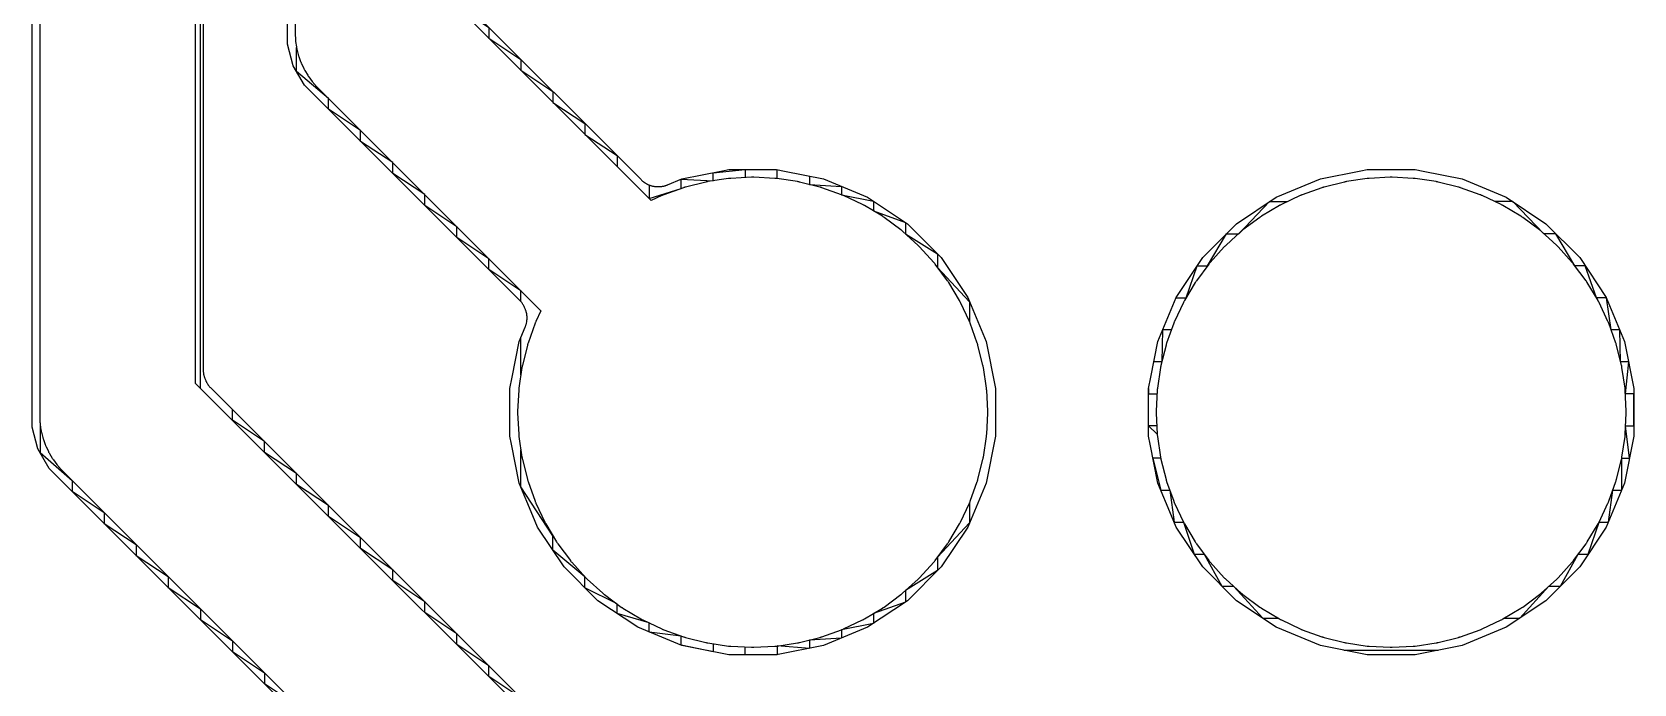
# Model space of a CAD drawing. Header units: metres. Extents: x 141.3 to 191.2, y -114.6 to -61.8.
# Drawn here: x 184.83 to 191.2, y -90.74 to -88.15 of the extents above; entities that cross this region are included whole.
import ezdxf

# ---------------------------------------------------------------- set-up
doc = ezdxf.new("R2010")
doc.units = ezdxf.units.M

msp = doc.modelspace()

# ---------------------------------------------------------------- linework, layer by layer
for points in [[(185.495, -89.5664), (185.495, -85.8576)], [(186.6425, -86.0518), (186.6425, -85.9891), (186.515, -85.8616), (186.515, -88.0464), (186.6425, -88.131), (186.6425, -88.1739), (186.77, -88.2585), (186.77, -88.3014), (186.8975, -88.386), (186.8975, -88.4289), (187.025, -88.5135), (187.025, -88.5564), (187.1525, -88.641), (187.1525, -88.6839)], [(187.2883, -91.3598), (185.4761, -89.5475), (185.4761, -86.106)], [(185.5065, -86.145), (185.5065, -89.495), (185.5065, -89.4971), (185.5066, -89.4992), (185.5067, -89.5012), (185.5069, -89.5033), (185.5071, -89.5054), (185.5074, -89.5075), (185.5078, -89.5095), (185.5081, -89.5116), (185.5086, -89.5136), (185.509, -89.5156), (185.5096, -89.5177), (185.5102, -89.5197), (185.5108, -89.5216), (185.5115, -89.5236), (185.5122, -89.5256), (185.513, -89.5275), (185.5163, -89.5356), (185.5172, -89.5376), (185.518, -89.5395), (185.5189, -89.5413), (185.5199, -89.5432), (185.5209, -89.545), (185.522, -89.5468), (185.5231, -89.5486), (185.5242, -89.5503), (185.5254, -89.5521), (185.5266, -89.5538), (185.5279, -89.5554), (185.5292, -89.557), (185.5305, -89.5586), (185.5319, -89.5602), (185.5333, -89.5617), (185.5348, -89.5632), (187.2479, -91.2764)], [(184.8559, -86.2345), (184.8559, -89.676), (184.8559, -89.6781), (184.856, -89.6802), (184.8571, -89.7022), (184.8572, -89.7043), (184.8574, -89.7064), (184.8576, -89.7085), (184.8579, -89.7105), (184.8611, -89.7324), (184.8615, -89.7344), (184.8618, -89.7365), (184.8623, -89.7385), (184.8628, -89.7406), (184.8681, -89.762), (184.8687, -89.764), (184.8692, -89.766), (184.8699, -89.768), (184.8705, -89.77), (184.878, -89.7908), (184.8787, -89.7927), (184.8795, -89.7947), (184.8803, -89.7966), (184.8812, -89.7985), (184.8906, -89.8185), (184.8915, -89.8203), (184.8925, -89.8222), (184.8935, -89.824), (184.8946, -89.8258), (184.9059, -89.8448), (184.907, -89.8465), (184.9082, -89.8483), (184.9093, -89.85), (184.9106, -89.8517), (184.9237, -89.8694), (184.925, -89.8711), (184.9263, -89.8727), (184.9276, -89.8743), (184.929, -89.8759), (184.9438, -89.8923), (184.9453, -89.8938), (184.9467, -89.8953), (186.8498, -91.7983)], [(185.8719, -86.2345), (185.8719, -88.152), (185.8719, -88.1541), (185.872, -88.1562), (185.8731, -88.1782), (185.8732, -88.1803), (185.8734, -88.1824), (185.8736, -88.1845), (185.8739, -88.1865), (185.8771, -88.2084), (185.8775, -88.2104), (185.8778, -88.2125), (185.8783, -88.2145), (185.8788, -88.2166), (185.8841, -88.238), (185.8847, -88.24), (185.8852, -88.242), (185.8859, -88.244), (185.8865, -88.246), (185.894, -88.2668), (185.8947, -88.2687), (185.8955, -88.2707), (185.8963, -88.2726), (185.8972, -88.2745), (185.9066, -88.2945), (185.9075, -88.2963), (185.9085, -88.2982), (185.9095, -88.3), (185.9106, -88.3018), (185.9219, -88.3208), (185.923, -88.3225), (185.9242, -88.3243), (185.9253, -88.326), (185.9266, -88.3277), (185.9397, -88.3454), (185.941, -88.3471), (185.9423, -88.3487), (185.9436, -88.3503), (185.945, -88.3519), (185.9598, -88.3683), (185.9613, -88.3698), (185.9627, -88.3713), (186.8498, -89.2583), (186.8299, -89.3004), (186.829, -89.3023), (186.8282, -89.3042), (186.8274, -89.3061), (186.8267, -89.3081), (186.7986, -89.3866), (186.7986, -89.3866), (186.7979, -89.3884), (186.7973, -89.3905), (186.7967, -89.3925), (186.7961, -89.3946), (186.7759, -89.4755), (186.7754, -89.4775), (186.775, -89.4796), (186.7746, -89.4816), (186.7743, -89.4837), (186.762, -89.5662), (186.7617, -89.5683), (186.7615, -89.5704), (186.7613, -89.5724), (186.7612, -89.5745), (186.7571, -89.6578), (186.757, -89.6599), (186.757, -89.662), (186.757, -89.6641), (186.7571, -89.6662), (186.7612, -89.7495), (186.7613, -89.7516), (186.7615, -89.7536), (186.7617, -89.7557), (186.762, -89.7578), (186.7743, -89.8403), (186.7746, -89.8424), (186.775, -89.8444), (186.7754, -89.8465), (186.7759, -89.8485), (186.7961, -89.9294), (186.7967, -89.9314), (186.7973, -89.9334), (186.7979, -89.9354), (186.7986, -89.9374), (186.8267, -90.0159), (186.8274, -90.0179), (186.8282, -90.0198), (186.829, -90.0217), (186.8299, -90.0236), (186.8655, -90.099), (186.8664, -90.1009), (186.8674, -90.1028), (186.8684, -90.1046), (186.8695, -90.1064), (186.9123, -90.1779), (186.9134, -90.1797), (186.9146, -90.1815), (186.9158, -90.1832), (186.917, -90.1849), (186.9667, -90.2519), (186.9679, -90.2535), (186.9692, -90.2552), (186.9706, -90.2568), (186.972, -90.2583), (187.028, -90.3201), (187.0294, -90.3217), (187.0309, -90.3231), (187.0323, -90.3246), (187.0339, -90.326), (187.0957, -90.382), (187.0972, -90.3834), (187.0988, -90.3848), (187.1005, -90.3861), (187.1021, -90.3873), (187.1691, -90.437), (187.1708, -90.4382), (187.1725, -90.4394), (187.1743, -90.4406), (187.1761, -90.4417), (187.2476, -90.4845), (187.2494, -90.4856), (187.2512, -90.4866), (187.2531, -90.4876), (187.255, -90.4885), (187.3304, -90.5241), (187.3323, -90.525), (187.3342, -90.5258), (187.3361, -90.5266), (187.3381, -90.5273), (187.4166, -90.5554), (187.4166, -90.5554), (187.4168, -90.5555), (187.4187, -90.5561), (187.4207, -90.5568), (187.4226, -90.5573), (187.4246, -90.5579), (187.5055, -90.5781), (187.5075, -90.5786), (187.5096, -90.579), (187.5116, -90.5794), (187.5137, -90.5797), (187.5962, -90.592), (187.5983, -90.5923), (187.6004, -90.5925), (187.6024, -90.5927), (187.6045, -90.5928), (187.6878, -90.5969), (187.6899, -90.597), (187.692, -90.597), (187.6941, -90.597), (187.6962, -90.5969), (187.7795, -90.5928), (187.7816, -90.5927), (187.7836, -90.5925), (187.7857, -90.5923), (187.7878, -90.592), (187.8703, -90.5797), (187.8724, -90.5794), (187.8744, -90.579), (187.8765, -90.5786), (187.8785, -90.5781), (187.9594, -90.5579), (187.9614, -90.5573), (187.9634, -90.5567), (187.9654, -90.5561), (187.9674, -90.5554), (188.0459, -90.5273), (188.0479, -90.5266), (188.0498, -90.5258), (188.0517, -90.525), (188.0536, -90.5241), (188.129, -90.4885), (188.1309, -90.4876), (188.1328, -90.4866), (188.1346, -90.4856), (188.1364, -90.4845), (188.2079, -90.4417), (188.2097, -90.4406), (188.2115, -90.4394), (188.2132, -90.4382), (188.2149, -90.437), (188.2819, -90.3873), (188.2835, -90.3861), (188.2852, -90.3848), (188.2868, -90.3834), (188.2883, -90.382), (188.3501, -90.326), (188.3517, -90.3246), (188.3531, -90.3231), (188.3546, -90.3217), (188.356, -90.3201), (188.412, -90.2583), (188.4134, -90.2568), (188.4148, -90.2552), (188.4161, -90.2535), (188.4173, -90.2519), (188.467, -90.1849), (188.4682, -90.1832), (188.4694, -90.1815), (188.4706, -90.1797), (188.4717, -90.1779), (188.5145, -90.1064), (188.5156, -90.1046), (188.5166, -90.1028), (188.5176, -90.1009), (188.5185, -90.099), (188.5541, -90.0236), (188.555, -90.0217), (188.5558, -90.0198), (188.5566, -90.0179), (188.5573, -90.0159), (188.5854, -89.9374), (188.5854, -89.9374), (188.5861, -89.9356), (188.5867, -89.9335), (188.5873, -89.9315), (188.5879, -89.9294), (188.6081, -89.8485), (188.6086, -89.8465), (188.609, -89.8444), (188.6094, -89.8424), (188.6097, -89.8403), (188.622, -89.7578), (188.6223, -89.7557), (188.6225, -89.7536), (188.6227, -89.7516), (188.6228, -89.7495), (188.6269, -89.6662), (188.627, -89.6641), (188.627, -89.662), (188.627, -89.6599), (188.6269, -89.6578), (188.6228, -89.5745), (188.6227, -89.5724), (188.6225, -89.5704), (188.6223, -89.5683), (188.622, -89.5662), (188.6097, -89.4837), (188.6094, -89.4816), (188.609, -89.4796), (188.6086, -89.4775), (188.6081, -89.4755), (188.5879, -89.3946), (188.5873, -89.3926), (188.5867, -89.3906), (188.5861, -89.3886), (188.5854, -89.3866), (188.5573, -89.3081), (188.5566, -89.3061), (188.5558, -89.3042), (188.555, -89.3023), (188.5541, -89.3004), (188.5185, -89.225), (188.5176, -89.2231), (188.5166, -89.2212), (188.5156, -89.2194), (188.5145, -89.2176), (188.4717, -89.1461), (188.4706, -89.1443), (188.4694, -89.1425), (188.4682, -89.1408), (188.467, -89.1391), (188.4173, -89.0721), (188.4161, -89.0705), (188.4148, -89.0688), (188.4134, -89.0672), (188.412, -89.0657), (188.356, -89.0039), (188.3546, -89.0023), (188.3531, -89.0009), (188.3517, -88.9994), (188.3501, -88.998), (188.2883, -88.942), (188.2868, -88.9406), (188.2852, -88.9392), (188.2835, -88.9379), (188.2819, -88.9367), (188.2149, -88.887), (188.2132, -88.8858), (188.2115, -88.8846), (188.2097, -88.8834), (188.2079, -88.8823), (188.1364, -88.8395), (188.1346, -88.8384), (188.1328, -88.8374), (188.1309, -88.8364), (188.129, -88.8355), (188.0536, -88.7999), (188.0517, -88.799), (188.0498, -88.7982), (188.0479, -88.7974), (188.0459, -88.7967), (187.9674, -88.7686), (187.9674, -88.7686), (187.9656, -88.7679), (187.9635, -88.7673), (187.9615, -88.7667), (187.9594, -88.7661), (187.8785, -88.7459), (187.8765, -88.7454), (187.8744, -88.745), (187.8724, -88.7446), (187.8703, -88.7443), (187.7878, -88.732), (187.7857, -88.7317), (187.7836, -88.7315), (187.7816, -88.7313), (187.7795, -88.7312), (187.6962, -88.7271), (187.6941, -88.727), (187.692, -88.727), (187.6899, -88.727), (187.6878, -88.7271), (187.6045, -88.7312), (187.6024, -88.7313), (187.6004, -88.7315), (187.5983, -88.7317), (187.5962, -88.732), (187.5137, -88.7443), (187.5116, -88.7446), (187.5096, -88.745), (187.5075, -88.7454), (187.5055, -88.7459), (187.4246, -88.7661), (187.4226, -88.7667), (187.4206, -88.7673), (187.4186, -88.7679), (187.4166, -88.7686), (187.3381, -88.7967), (187.3361, -88.7974), (187.3342, -88.7982), (187.3323, -88.799), (187.3304, -88.7999), (187.2883, -88.8198), (186.4921, -88.0235)], [(186.7664, -91.7579), (184.8935, -89.8851), (184.8487, -89.8074), (184.8255, -89.7208), (184.8255, -86.287)], [(186.5508, -88.0392), (187.2479, -88.7364), (187.2494, -88.7379), (187.251, -88.7393), (187.2525, -88.7407), (187.2541, -88.742), (187.2558, -88.7433), (187.2574, -88.7446), (187.2591, -88.7458), (187.2608, -88.747), (187.2646, -88.7495), (187.2663, -88.7506), (187.2681, -88.7517), (187.2699, -88.7528), (187.2717, -88.7538), (187.2736, -88.7547), (187.2754, -88.7556), (187.2773, -88.7565), (187.2793, -88.7573), (187.2812, -88.7581), (187.2831, -88.7588), (187.2851, -88.7595), (187.2871, -88.7601), (187.2891, -88.7607), (187.2911, -88.7612), (187.2932, -88.7617), (187.2952, -88.7622), (187.2972, -88.7625), (187.2993, -88.7629), (187.3014, -88.7632), (187.3034, -88.7634), (187.3055, -88.7636), (187.3076, -88.7637), (187.3097, -88.7638), (187.3118, -88.7638), (187.3206, -88.7638), (187.3227, -88.7638), (187.3248, -88.7637), (187.3268, -88.7636), (187.3289, -88.7634), (187.331, -88.7632), (187.3331, -88.7629), (187.3351, -88.7625), (187.3372, -88.7622), (187.3392, -88.7617), (187.3412, -88.7612), (187.3433, -88.7607), (187.3453, -88.7601), (187.3472, -88.7595), (187.3492, -88.7588), (187.3512, -88.7581), (187.3531, -88.7573), (187.4104, -88.7336), (187.5716, -88.7015), (187.5969, -88.6965), (187.7871, -88.6965), (187.819, -88.7029), (187.9736, -88.7336), (188.1493, -88.8064), (188.3075, -88.912), (188.442, -89.0465), (188.5476, -89.2047), (188.6204, -89.3804), (188.6575, -89.5669), (188.6575, -89.7571), (188.6204, -89.9436), (188.5476, -90.1193), (188.442, -90.2775), (188.3075, -90.412), (188.1493, -90.5176), (187.9736, -90.5904), (187.7871, -90.6275), (187.5969, -90.6275), (187.4104, -90.5904), (187.2347, -90.5176), (187.0765, -90.412), (186.942, -90.2775), (186.8364, -90.1193), (186.8175, -90.0736), (186.7636, -89.9436), (186.7329, -89.789), (186.7265, -89.7571), (186.7265, -89.5669), (186.7353, -89.5226), (186.7636, -89.3804), (186.7873, -89.3231), (186.7881, -89.3212), (186.7888, -89.3192), (186.7895, -89.3172), (186.7901, -89.3153), (186.7907, -89.3132), (186.7912, -89.3112), (186.7917, -89.3092), (186.7922, -89.3072), (186.793, -89.3028), (186.7934, -89.3007), (186.7937, -89.2986), (186.794, -89.2966), (186.7943, -89.2945), (186.7944, -89.2924), (186.7946, -89.2903), (186.7946, -89.2883), (186.7947, -89.2862), (186.7946, -89.2841), (186.7946, -89.282), (186.7944, -89.2799), (186.7943, -89.2778), (186.794, -89.2758), (186.7937, -89.2737), (186.7934, -89.2716), (186.793, -89.2696), (186.7926, -89.2676), (186.7921, -89.2655), (186.7916, -89.2635), (186.791, -89.2615), (186.7904, -89.2595), (186.7897, -89.2575), (186.789, -89.2556), (186.7882, -89.2537), (186.7848, -89.2455), (186.784, -89.2436), (186.7831, -89.2417), (186.7822, -89.2398), (186.7813, -89.238), (186.7803, -89.2362), (186.7792, -89.2344), (186.7781, -89.2326), (186.777, -89.2308), (186.7758, -89.2291), (186.7746, -89.2274), (186.7733, -89.2258), (186.772, -89.2241), (186.7707, -89.2225), (186.7693, -89.221), (186.7679, -89.2194), (186.7664, -89.2179), (185.9095, -88.3611), (185.8647, -88.2834), (185.8415, -88.1968), (185.8415, -86.287)], [(186.77, -89.2218), (186.77, -89.1786), (186.6425, -89.094), (186.6425, -89.0511), (186.515, -88.9665), (186.515, -88.9236), (186.3875, -88.839), (186.3875, -88.7961), (186.26, -88.7115), (186.26, -88.6686), (186.1325, -88.584), (186.1325, -88.5411), (186.005, -88.4565), (186.005, -88.4136), (185.8775, -88.3056), (185.8775, -88.2106)], [(187.28, -88.7576), (187.28, -88.8114), (187.4075, -88.7718), (187.4075, -88.7348), (187.535, -88.7411), (187.535, -88.7088), (187.6625, -88.6965), (187.6625, -88.7283)], [(187.79, -88.7323), (187.79, -88.6971)], [(189.2665, -89.5669), (189.2753, -89.5226), (189.3036, -89.3804), (189.3764, -89.2047), (189.482, -89.0465), (189.6165, -88.912), (189.7747, -88.8064), (189.9504, -88.7336), (190.1116, -88.7015), (190.1369, -88.6965), (190.3271, -88.6965), (190.359, -88.7029), (190.5136, -88.7336), (190.6893, -88.8064), (190.8475, -88.912), (190.982, -89.0465), (191.0876, -89.2047), (191.1604, -89.3804), (191.1975, -89.5669), (191.1975, -89.7571), (191.1604, -89.9436), (191.0876, -90.1193), (190.982, -90.2775), (190.8475, -90.412), (190.6893, -90.5176), (190.5136, -90.5904), (190.3271, -90.6275), (190.1369, -90.6275), (189.9504, -90.5904), (189.7747, -90.5176), (189.6165, -90.412), (189.482, -90.2775), (189.3764, -90.1193), (189.3575, -90.0736), (189.3036, -89.9436), (189.2729, -89.789), (189.2665, -89.7571), (189.2665, -89.5669), (189.2665, -89.589), (189.3005, -89.589)], [(187.9175, -88.7224), (187.9175, -88.7557), (188.045, -88.7632), (188.045, -88.7963), (188.1725, -88.8219), (188.1725, -88.8611), (188.3, -88.9071), (188.3, -88.9525), (188.4275, -89.0321), (188.4275, -89.0858), (188.555, -89.2225), (188.555, -89.3023)], [(189.2996, -89.7165), (189.2665, -89.7165), (189.3012, -89.7495), (189.3013, -89.7516), (189.3015, -89.7536), (189.3017, -89.7557), (189.302, -89.7578), (189.3143, -89.8403), (189.3146, -89.8424), (189.315, -89.8444), (189.3154, -89.8465), (189.3159, -89.8485), (189.3361, -89.9294), (189.3367, -89.9314), (189.3373, -89.9334), (189.3379, -89.9354), (189.3386, -89.9374), (189.3667, -90.0159), (189.3674, -90.0179), (189.3682, -90.0198), (189.369, -90.0217), (189.3699, -90.0236), (189.4055, -90.099), (189.4064, -90.1009), (189.4074, -90.1028), (189.4084, -90.1046), (189.4095, -90.1064), (189.4523, -90.1779), (189.4534, -90.1797), (189.4546, -90.1815), (189.4558, -90.1832), (189.457, -90.1849), (189.5067, -90.2519), (189.5079, -90.2535), (189.5092, -90.2552), (189.5106, -90.2568), (189.512, -90.2583), (189.568, -90.3201), (189.5694, -90.3217), (189.5709, -90.3231), (189.5723, -90.3246), (189.5739, -90.326), (189.6357, -90.382), (189.6372, -90.3834), (189.6388, -90.3848), (189.6405, -90.3861), (189.6421, -90.3873), (189.7091, -90.437), (189.7108, -90.4382), (189.7125, -90.4394), (189.7143, -90.4406), (189.7161, -90.4417), (189.7876, -90.4845), (189.7894, -90.4856), (189.7912, -90.4866), (189.7931, -90.4876), (189.795, -90.4885), (189.8704, -90.5241), (189.8723, -90.525), (189.8742, -90.5258), (189.8761, -90.5266), (189.8781, -90.5273), (189.9566, -90.5554), (189.9566, -90.5554), (189.9584, -90.5561), (189.9605, -90.5567), (189.9625, -90.5573), (189.9646, -90.5579), (190.0455, -90.5781), (190.0475, -90.5786), (190.0496, -90.579), (190.0516, -90.5794), (190.0537, -90.5797), (190.1362, -90.592), (190.1383, -90.5923), (190.1404, -90.5925), (190.1424, -90.5927), (190.1445, -90.5928), (190.2278, -90.5969), (190.2299, -90.597), (190.232, -90.597), (190.2341, -90.597), (190.2362, -90.5969), (190.3195, -90.5928), (190.3216, -90.5927), (190.3236, -90.5925), (190.3257, -90.5923), (190.3278, -90.592), (190.4103, -90.5797), (190.4124, -90.5794), (190.4144, -90.579), (190.4165, -90.5786), (190.4185, -90.5781), (190.4994, -90.5579), (190.5014, -90.5573), (190.5034, -90.5567), (190.5054, -90.5561), (190.5074, -90.5554), (190.5859, -90.5273), (190.5879, -90.5266), (190.5898, -90.5258), (190.5917, -90.525), (190.5936, -90.5241), (190.669, -90.4885), (190.6709, -90.4876), (190.6728, -90.4866), (190.6746, -90.4856), (190.6764, -90.4845), (190.7479, -90.4417), (190.7497, -90.4406), (190.7515, -90.4394), (190.7532, -90.4382), (190.7549, -90.437), (190.8219, -90.3873), (190.8235, -90.3861), (190.8252, -90.3848), (190.8268, -90.3834), (190.8283, -90.382), (190.8901, -90.326), (190.8917, -90.3246), (190.8931, -90.3231), (190.8946, -90.3217), (190.896, -90.3201), (190.952, -90.2583), (190.9534, -90.2568), (190.9548, -90.2552), (190.9561, -90.2535), (190.9573, -90.2519), (191.007, -90.1849), (191.0082, -90.1832), (191.0094, -90.1815), (191.0106, -90.1797), (191.0117, -90.1779), (191.0545, -90.1064), (191.0556, -90.1046), (191.0566, -90.1028), (191.0576, -90.1009), (191.0585, -90.099), (191.0941, -90.0236), (191.095, -90.0217), (191.0958, -90.0198), (191.0966, -90.0179), (191.0973, -90.0159), (191.1254, -89.9374), (191.1254, -89.9374), (191.1255, -89.9372), (191.1261, -89.9353), (191.1268, -89.9333), (191.1273, -89.9314), (191.1279, -89.9294), (191.1481, -89.8485), (191.1486, -89.8465), (191.149, -89.8444), (191.1494, -89.8424), (191.1497, -89.8403), (191.162, -89.7578), (191.1623, -89.7557), (191.1625, -89.7536), (191.1627, -89.7516), (191.1628, -89.7495), (191.1669, -89.6662), (191.167, -89.6641), (191.167, -89.662), (191.167, -89.6599), (191.1669, -89.6578), (191.1628, -89.5745), (191.1627, -89.5724), (191.1625, -89.5704), (191.1623, -89.5683), (191.162, -89.5662), (191.1497, -89.4837), (191.1494, -89.4816), (191.149, -89.4796), (191.1486, -89.4775), (191.1481, -89.4755), (191.1279, -89.3946), (191.1273, -89.3926), (191.1267, -89.3906), (191.1261, -89.3886), (191.1254, -89.3866), (191.0973, -89.3081), (191.0966, -89.3061), (191.0958, -89.3042), (191.095, -89.3023), (191.0941, -89.3004), (191.0585, -89.225), (191.0576, -89.2231), (191.0566, -89.2212), (191.0556, -89.2194), (191.0545, -89.2176), (191.0117, -89.1461), (191.0106, -89.1443), (191.0094, -89.1425), (191.0082, -89.1408), (191.007, -89.1391), (190.9573, -89.0721), (190.9561, -89.0705), (190.9548, -89.0688), (190.9534, -89.0672), (190.952, -89.0657), (190.896, -89.0039), (190.8946, -89.0023), (190.8931, -89.0009), (190.8917, -88.9994), (190.8901, -88.998), (190.8283, -88.942), (190.8268, -88.9406), (190.8252, -88.9392), (190.8235, -88.9379), (190.8219, -88.9367), (190.7549, -88.887), (190.7532, -88.8858), (190.7515, -88.8846), (190.7497, -88.8834), (190.7479, -88.8823), (190.6764, -88.8395), (190.6746, -88.8384), (190.6728, -88.8374), (190.6709, -88.8364), (190.669, -88.8355), (190.5936, -88.7999), (190.5917, -88.799), (190.5898, -88.7982), (190.5879, -88.7974), (190.5859, -88.7967), (190.5074, -88.7686), (190.5074, -88.7686), (190.5056, -88.7679), (190.5035, -88.7673), (190.5015, -88.7667), (190.4994, -88.7661), (190.4185, -88.7459), (190.4165, -88.7454), (190.4144, -88.745), (190.4124, -88.7446), (190.4103, -88.7443), (190.3278, -88.732), (190.3257, -88.7317), (190.3236, -88.7315), (190.3216, -88.7313), (190.3195, -88.7312), (190.2362, -88.7271), (190.2341, -88.727), (190.232, -88.727), (190.2299, -88.727), (190.2278, -88.7271), (190.1445, -88.7312), (190.1424, -88.7313), (190.1404, -88.7315), (190.1383, -88.7317), (190.1362, -88.732), (190.0537, -88.7443), (190.0516, -88.7446), (190.0496, -88.745), (190.0475, -88.7454), (190.0455, -88.7459), (189.9646, -88.7661), (189.9626, -88.7667), (189.9606, -88.7673), (189.9586, -88.7679), (189.9566, -88.7686), (189.8781, -88.7967), (189.8761, -88.7974), (189.8742, -88.7982), (189.8723, -88.799), (189.8704, -88.7999), (189.795, -88.8355), (189.7931, -88.8364), (189.7912, -88.8374), (189.7894, -88.8384), (189.7876, -88.8395), (189.7161, -88.8823), (189.7143, -88.8834), (189.7125, -88.8846), (189.7108, -88.8858), (189.7091, -88.887), (189.6421, -88.9367), (189.6405, -88.9379), (189.6388, -88.9392), (189.6372, -88.9406), (189.6357, -88.942), (189.5739, -88.998), (189.5723, -88.9994), (189.5709, -89.0009), (189.5694, -89.0023), (189.568, -89.0039), (189.512, -89.0657), (189.5106, -89.0672), (189.5092, -89.0688), (189.5079, -89.0705), (189.5067, -89.0721), (189.457, -89.1391), (189.4558, -89.1408), (189.4546, -89.1425), (189.4534, -89.1443), (189.4523, -89.1461), (189.4095, -89.2176), (189.4084, -89.2194), (189.4074, -89.2212), (189.4064, -89.2231), (189.4055, -89.225), (189.3699, -89.3004), (189.369, -89.3023), (189.3682, -89.3042), (189.3674, -89.3061), (189.3667, -89.3081), (189.3386, -89.3866), (189.3386, -89.3866), (189.3385, -89.3868), (189.3379, -89.3887), (189.3372, -89.3907), (189.3367, -89.3926), (189.3361, -89.3946), (189.3159, -89.4755), (189.3154, -89.4775), (189.315, -89.4796), (189.3146, -89.4816), (189.3143, -89.4837), (189.302, -89.5662), (189.3017, -89.5683), (189.3015, -89.5704), (189.3013, -89.5724), (189.3012, -89.5745), (189.2971, -89.6578), (189.297, -89.6599), (189.297, -89.662), (189.297, -89.6641), (189.2971, -89.6662), (189.3012, -89.7495)], [(189.3756, -89.2065), (189.4161, -89.2065), (189.4603, -89.079), (189.5016, -89.079), (189.5771, -88.9515), (189.6252, -88.9515), (189.7483, -88.824), (189.8193, -88.824)], [(190.6815, -90.4815), (190.7434, -90.4815), (190.8593, -90.354), (190.9054, -90.354), (190.9761, -90.2265), (191.016, -90.2265), (191.0585, -90.099), (191.096, -90.099), (191.1132, -89.9715), (191.1489, -89.9715), (191.1491, -89.844), (191.1802, -89.844), (191.1644, -89.7165), (191.1975, -89.7165), (191.1975, -89.589), (191.1635, -89.589), (191.1765, -89.4615), (191.1446, -89.4615), (191.1412, -89.334), (191.1066, -89.334), (191.0884, -89.2065), (191.0479, -89.2065), (191.0036, -89.079), (190.9624, -89.079), (190.8869, -88.9515), (190.8388, -88.9515), (190.7157, -88.824), (190.6447, -88.824)], [(189.3574, -89.334), (189.3228, -89.334), (189.3194, -89.4615), (189.2875, -89.4615)], [(186.77, -89.5124), (186.77, -89.3649)], [(186.77, -90.7985), (186.6425, -90.7139), (186.6425, -90.671), (186.515, -90.5864), (186.515, -90.5435), (186.3875, -90.4589), (186.3875, -90.416), (186.26, -90.3314), (186.26, -90.2885), (186.1325, -90.2039), (186.1325, -90.161), (186.005, -90.0764), (186.005, -90.0335), (185.8775, -89.9489), (185.8775, -89.906), (185.75, -89.8214), (185.75, -89.7785), (185.6225, -89.6939), (185.6225, -89.651)], [(184.8575, -89.7075), (184.8575, -89.8227), (184.985, -89.9336), (184.985, -89.9765), (185.1125, -90.0611), (185.1125, -90.104), (185.24, -90.1886), (185.24, -90.2315), (185.3675, -90.3161), (185.3675, -90.359), (185.495, -90.4436), (185.495, -90.4865), (185.6225, -90.5711), (185.6225, -90.614), (185.75, -90.6986), (185.75, -90.7415), (185.8775, -90.8261)], [(187.535, -90.5829), (187.535, -90.6152), (187.4075, -90.5892), (187.4075, -90.5522), (187.28, -90.5364), (187.28, -90.5003), (187.1525, -90.4627), (187.1525, -90.4247), (187.025, -90.3604), (187.025, -90.3168), (186.8975, -90.2108), (186.8975, -90.1532), (186.77, -89.9591), (186.77, -89.8116)], [(189.3149, -89.844), (189.2838, -89.844), (189.3151, -89.9715), (189.3508, -89.9715), (189.368, -90.099), (189.4055, -90.099), (189.448, -90.2265), (189.4879, -90.2265), (189.5586, -90.354), (189.6047, -90.354), (189.7206, -90.4815), (189.7825, -90.4815)], [(188.555, -90.0217), (188.555, -90.1015), (188.4275, -90.2382), (188.4275, -90.2919), (188.3, -90.3715), (188.3, -90.4169), (188.1725, -90.4629), (188.1725, -90.5021), (188.045, -90.5277), (188.045, -90.5608), (187.9175, -90.5683), (187.9175, -90.6016), (187.79, -90.5917), (187.79, -90.6269), (187.6625, -90.6275), (187.6625, -90.5957)], [(190.0439, -90.609), (190.4201, -90.609)]]:
    msp.add_lwpolyline(points)

doc.saveas('drawing.dxf')
